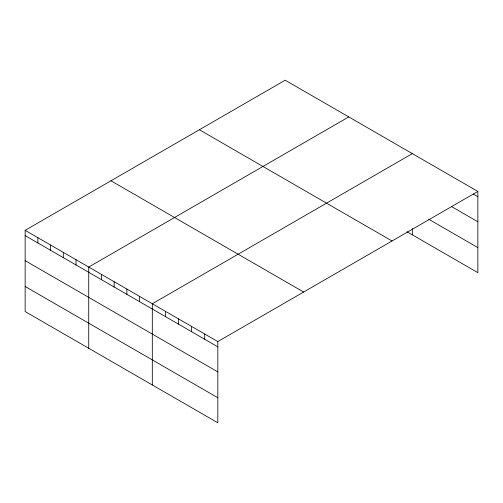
<?xml version="1.0" encoding="UTF-8"?>
<svg xmlns="http://www.w3.org/2000/svg" width="503" height="503" viewBox="0 0 503 503"><rect width="100%" height="100%" fill="white"/><g stroke="black" fill="none" stroke-linecap="round" stroke-linejoin="round"><path stroke-width="0.75" d="M477.85 191.442L285.182 80.21L25.15 230.336L25.15 311.558L217.818 422.79L217.818 341.575L477.85 191.442L477.85 272.664L406.99 231.751M348.768 116.916L88.729 267.049L88.729 348.265M412.347 153.622L152.308 303.755L152.308 384.971M473.266 194.057L477.85 196.704M451.65 206.645L477.85 221.773M428.719 219.233L477.85 247.595M199.377 129.749L392.038 240.987M110.962 180.797L303.623 292.029M25.15 230.336L217.818 341.575M25.15 235.605L217.818 346.837M25.15 260.667L217.818 371.899M25.15 286.49L217.818 397.728M412.347 228.576L412.347 234.844M204.715 334.011L204.715 339.274M191.612 326.447L191.612 331.71M178.508 318.883L178.508 324.146M165.412 311.319L165.412 316.582M139.595 296.412L139.595 301.674M126.875 289.068L126.875 294.337M114.162 281.73L114.162 286.993M101.443 274.387L101.443 279.649M76.016 259.705L76.016 264.968M63.296 252.361L63.296 257.63M50.583 245.024L50.583 250.287M37.863 237.68L37.863 242.943"/></g></svg>
